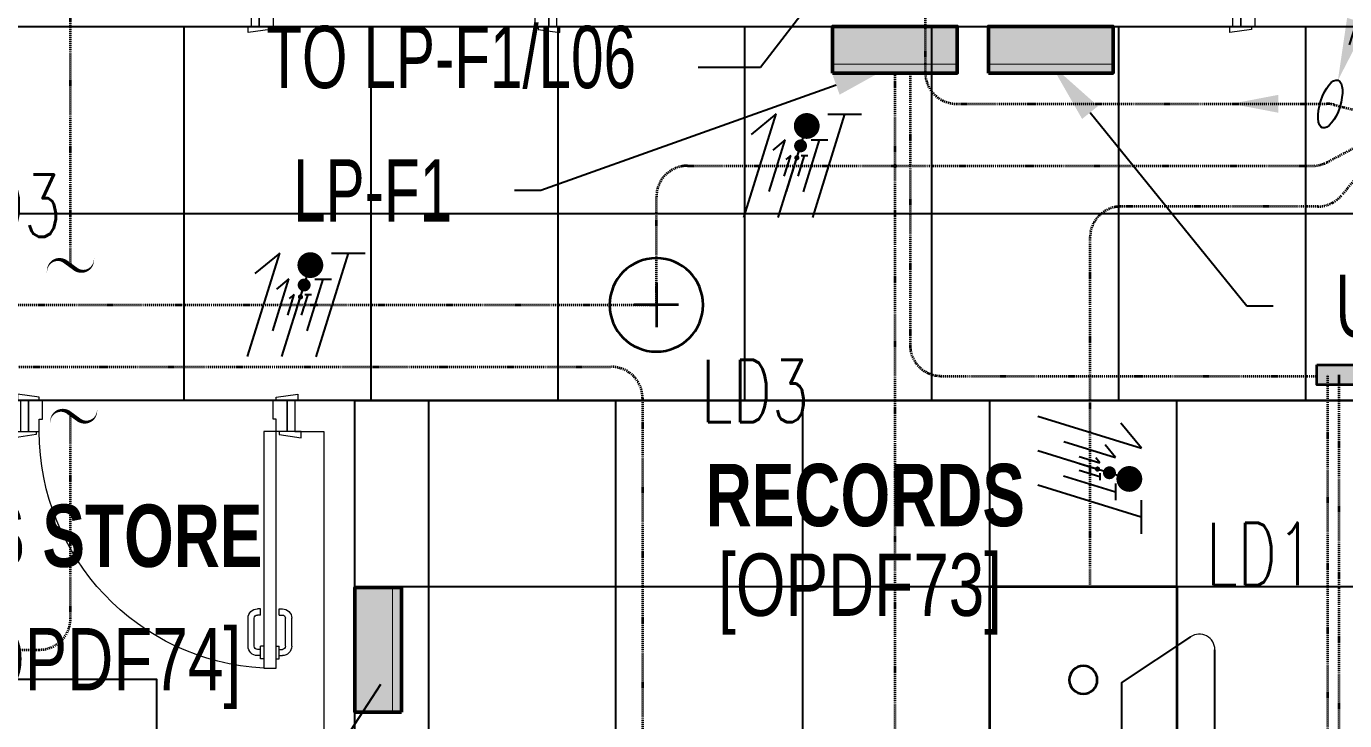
# Model space of a CAD drawing. Extents: x -12260 to 57327, y -29287 to 19916.
# Drawn here: x 3344 to 7575, y 1659 to 3887 of the extents above; entities that cross this region are included whole.
import ezdxf
from ezdxf import colors
from ezdxf.entities.mleader import LeaderData, LeaderLine
from ezdxf.enums import TextEntityAlignment as Align
from ezdxf.math import Vec2, Vec3

# ---------------------------------------------------------------- set-up
doc = ezdxf.new("R2010")
doc.units = 0
doc.header["$LTSCALE"] = 0.25
doc.linetypes.add('DASHDOT', pattern=[25.4, 12.7, -6.35, 0, -6.35])
for name, color, linetype, lineweight in [('01-First Floor$0$72_EGR_BASE_TEXT', 252, 'Continuous', 5), ('01-First Floor$0$LOADING', 253, 'Continuous', 5), ('01-First Floor$0$Walls', 251, 'Continuous', 5), ('01-First Floor$0$Wooden Joinery', 251, 'Continuous', 5), ('E-LITE-CIRC-NUMB', 6, 'Continuous', 25), ('E-LITE-CLNG', 150, 'Continuous', 35), ('E-LITE-CLNG @ 100', 150, 'Continuous', 35), ('E-LITE-CLNG-CNDT', 6, 'DASHDOT', 35), ('E-LITE-CLNG-CNDT @ 100', 6, 'DASHDOT', 35), ('E-LITE-CTRL', 6, 'Continuous', 25), ('E-LITE-IDEN', 6, 'Continuous', 25), ('E-LITE-TEXT', 6, 'Continuous', 25), ('E-POWR-PANL', 1, 'Continuous', 50), ('E-POWR-TEXT', 6, 'Continuous', 25), ('E-POWR-WIRE', 6, 'Continuous', 25), ('E-POWR-WIRE @ 100', 6, 'Continuous', 25), ('E-POWR-WIRE @ 20', 6, 'Continuous', 25), ('E-POWR-WIRE @ 50', 6, 'Continuous', 25)]:
    doc.layers.add(name, color=color, linetype=linetype, lineweight=lineweight)
doc.layers.add('01-First Floor$0$FALSE CEILING', color=251, linetype='Continuous')
doc.layers.add('E-LIGHTING CONDUIT', color=6, linetype='Continuous')
doc.styles.add('01-First Floor$0$X3G_ENTITY_9EC9', font='swisscl.ttf', dxfattribs={"height": 0.2})
doc.styles.add('01-First Floor$0$X3G_ENTITY_9F38', font='swisscl.ttf', dxfattribs={"height": 0.2})
doc.styles.add('DC_Arial', font='arial.ttf', dxfattribs={"width": 0.7})
doc.styles.add('DC_Elc_Romans', font='elc_romans.shx', dxfattribs={"width": 0.7})
doc.styles.add('DC_SIMPLEX', font='SIMPLEX.shx', dxfattribs={"width": 0.7})

# ---------------------------------------------------------------- blocks, each defined once
blk = doc.blocks.new('01-First Floor$0$A$C72370EFE')
at = {"layer": '01-First Floor$0$Wooden Joinery'}
for p, q in [((-0.01, -0.04), (-0.02, -0.04)), ((-0.01, -0.03), (-0.01, -0.07)), ((0, -0.03), (-0.01, -0.03)), ((0.04, -0.03), (0.05, -0.03)), ((0.05, -0.03), (0.05, -0.07)), ((0.05, -0.04), (0.06, -0.04)), ((-0.05, -0.07), (-0.05, -0.16)), ((-0.03, -0.07), (-0.03, -0.16)), ((-0.01, -0.06), (-0.02, -0.06)), ((0, -0.07), (-0.01, -0.07)), ((0.04, -0.07), (0.05, -0.07)), ((0.05, -0.06), (0.06, -0.06)), ((0.07, -0.07), (0.07, -0.16)), ((0.09, -0.07), (0.09, -0.16)), ((-0.01, -0.17), (-0.02, -0.17)), ((-0.01, -0.19), (-0.02, -0.19)), ((-0.01, -0.17), (-0.01, -0.19)), ((0.05, -0.17), (0.06, -0.17)), ((0.05, -0.17), (0.05, -0.19)), ((0.05, -0.19), (0.06, -0.19))]:
    blk.add_line(p, q, dxfattribs=at)
for centre, radius, start, end in [((-0.02, -0.07), 0.03, 90, 180), ((0.06, -0.07), 0.03, 0, 90), ((-0.02, -0.07), 0.01, 90, 180), ((0.06, -0.07), 0.01, 0, 90), ((-0.02, -0.16), 0.03, 180, 270), ((-0.02, -0.16), 0.01, 180, 270), ((0.06, -0.16), 0.01, 270, 0), ((0.06, -0.16), 0.03, 270, 0)]:
    blk.add_arc(centre, radius, start, end, dxfattribs=at)
blk = doc.blocks.new('01-First Floor$0$A$C5DAD61B4')
at = {"layer": '01-First Floor$0$Wooden Joinery'}
for points in [[(80, 959.1), (80, 969.1), (10, 979.1), (10, 959.1)], [(940, 959.1), (940, 969.1), (1010, 979.1), (1010, 959.1)], [(70, 859.1), (70, 849.1), (0, 839.1), (0, 859.1)], [(120, 859.1), (120, 0), (80, 0), (80, 859.1)], [(950, 859.1), (950, 849.1), (1020, 839.1), (1020, 859.1)]]:
    blk.add_lwpolyline(points, close=True, dxfattribs=at)
for points in [[(45, 859.1), (45, 959.1), (20, 959.1), (20, 859.1), (45, 859.1)], [(45, 859.1), (80, 859.1), (80, 899.1), (90, 899.1), (90, 959.1), (45, 959.1), (45, 859.1)], [(975, 859.1), (940, 859.1), (940, 899.1), (930, 899.1), (930, 959.1), (975, 959.1), (975, 859.1)], [(975, 859.1), (975, 959.1), (1000, 959.1), (1000, 859.1), (975, 859.1)]]:
    blk.add_lwpolyline(points, dxfattribs=at)
blk.add_arc((80, 859.1), 860, 272.666, 0, dxfattribs=at)
at = {"layer": '01-First Floor$0$Wooden Joinery', "xscale": 999.9999999998854, "yscale": 999.9999999998854, "zscale": 999.9999999998854, "rotation": 180}
blk.add_blockref('01-First Floor$0$A$C72370EFE', (120, 0), dxfattribs=at)
blk = doc.blocks.new('01-First Floor$0$A$C5FCA3E6B')
at = {"layer": '01-First Floor$0$Wooden Joinery'}
for points in [[(80, 858.9), (80, 868.9), (10, 878.9), (10, 858.9)], [(840, 858.9), (840, 868.9), (910, 878.9), (910, 858.9)], [(70, 758.9), (70, 748.9), (0, 738.9), (0, 758.9)], [(120, 758.9), (120, 0), (80, 0), (80, 758.9)], [(850, 758.9), (850, 748.9), (920, 738.9), (920, 758.9)]]:
    blk.add_lwpolyline(points, close=True, dxfattribs=at)
for points in [[(45, 758.9), (45, 858.9), (20, 858.9), (20, 758.9), (45, 758.9)], [(45, 758.9), (80, 758.9), (80, 798.9), (90, 798.9), (90, 858.9), (45, 858.9), (45, 758.9)], [(875, 758.9), (840, 758.9), (840, 798.9), (830, 798.9), (830, 858.9), (875, 858.9), (875, 758.9)], [(875, 758.9), (875, 858.9), (900, 858.9), (900, 758.9), (875, 758.9)]]:
    blk.add_lwpolyline(points, dxfattribs=at)
blk.add_arc((80, 758.9), 760, 273.0171, 0, dxfattribs=at)
at = {"layer": '01-First Floor$0$Wooden Joinery', "xscale": 999.9999999998854, "yscale": 999.9999999998854, "zscale": 999.9999999998854, "rotation": 180}
blk.add_blockref('01-First Floor$0$A$C72370EFE', (120, 0), dxfattribs=at)
blk = doc.blocks.new('01-First Floor')
at = {"layer": '01-First Floor$0$FALSE CEILING', "linetype": 'Continuous'}
for p, q in [((3850.4, 2686.9), (3850.4, 3886.9)), ((4450.4, 2686.9), (4450.4, 3886.9)), ((5050.4, 2686.9), (5050.4, 3886.9)), ((5650.4, 2686.9), (5650.4, 3886.9)), ((6250.4, 2686.9), (6250.4, 3886.9)), ((6850.4, 2686.9), (6850.4, 3886.9)), ((7450.4, 2686.9), (7450.4, 3886.9)), ((3250.4, 3286.9), (8296.4, 3286.9)), ((4636, -2710), (4636, 2686.9)), ((5236, -2710), (5236, 2686.9)), ((5836, -2710), (5836, 2686.9)), ((6436, -2710), (6436, 2686.9)), ((7036, -2710), (7036, 2686.9)), ((4398.4, 2090), (8296.4, 2090))]:
    blk.add_line(p, q, dxfattribs=at)
at = {"layer": '01-First Floor$0$FALSE CEILING'}
for p, q in [((6858.4, 1780.4, -0.1), (7080.7, 1928.5, -0.1)), ((7158.4, -524.2, -0.1), (7158.4, 1886.9, -0.1)), ((6858.4, 1780.4, -0.1), (6858.4, -420.2, -0.1))]:
    blk.add_line(p, q, dxfattribs=at)
blk.add_lwpolyline([(3250.4, 3886.9), (8296.4, 3886.9), (8296.4, 2686.9), (3250.4, 2686.9)], close=True, dxfattribs=at)
blk.add_lwpolyline([(1636, 1086.9), (4398.4, 1086.9), (4398.4, 2686.9), (8296.4, 2686.9), (8296.4, 260), (8296.4, -2710), (1636, -2710), (1636, 1086.9)], dxfattribs=at)
at = {"layer": '01-First Floor$0$FALSE CEILING', "elevation": -0.1}
blk.add_lwpolyline([(2662.6, 1791.7), (2662.6, 1191.7), (3762.6, 1191.7), (3762.6, 1791.7)], close=True, dxfattribs=at)
at = {"layer": '01-First Floor$0$LOADING'}
for p, q in [((6858.4, 1780.4, -0.1), (7080.7, 1928.5, -0.1)), ((7158.4, -524.2, -0.1), (7158.4, 1886.9, -0.1)), ((6858.4, 1780.4, -0.1), (6858.4, -420.2, -0.1))]:
    blk.add_line(p, q, dxfattribs=at)
at = {"layer": '01-First Floor$0$LOADING', "elevation": -0.1}
blk.add_lwpolyline([(2662.6, 1791.7), (2662.6, 1191.7), (3762.6, 1191.7), (3762.6, 1791.7)], close=True, dxfattribs=at)
at = {"layer": '01-First Floor$0$LOADING'}
blk.add_arc((7108.4, 1886.9, -0.1), 50, 0, 123.6901, dxfattribs=at)
at = {"layer": '01-First Floor$0$Walls'}
for p, q in [((4066.4, 3886.9), (4066.4, 3986.9)), ((5046.4, 3886.9), (5046.4, 3986.9)), ((4066.4, 3886.9), (3250.4, 3886.9)), ((7216.4, 3886.9), (5046.4, 3886.9)), ((4205.8, 2686.9), (4398.4, 2686.9)), ((4205.8, 2686.9), (4205.8, 2586.9)), ((4398.4, 2686.9), (4398.4, 1086.9)), ((4205.8, 2586.9), (4298.4, 2586.9)), ((4298.4, 2586.9), (4298.4, 1186.9))]:
    blk.add_line(p, q, dxfattribs=at)
at = {"layer": '01-First Floor$0$Wooden Joinery', "rotation": 180}
for p in [(5066.4, 4846), (8216.4, 4846)]:
    blk.add_blockref('01-First Floor$0$A$C5DAD61B4', p, dxfattribs=at)
at = {"layer": '01-First Floor$0$Wooden Joinery', "xscale": -1}
blk.add_blockref('01-First Floor$0$A$C5FCA3E6B', (4225.8, 1828), dxfattribs=at)
at = {"layer": '01-First Floor$0$72_EGR_BASE_TEXT', "char_height": 200, "attachment_point": 2}
for s, insert, style in [('{\\fSwis721 LtCn BT|b1|i0|c0|p34;RECORDS}', (6036.7, 2483.2, 0), '01-First Floor$0$X3G_ENTITY_9EC9'), ('{\\fSwis721 LtCn BT|b1|i0|c0|p34;SUPPLIES STORE}', (3213.5, 2352.6, 0), '01-First Floor$0$X3G_ENTITY_9EC9'), ('[OPDF73]', (6019.6, 2195.5), '01-First Floor$0$X3G_ENTITY_9F38'), ('[OPDF74]', (3577.7, 1956.5, 0), '01-First Floor$0$X3G_ENTITY_9F38')]:
    blk.add_mtext(s, dxfattribs=dict(at, insert=insert, style=style))
blk = doc.blocks.new('DC_LT-CL-Point')
for p, q in [((0, -0.711), (0, 0.711)), ((0.711, 0), (-0.711, 0))]:
    blk.add_line(p, q)
blk.add_circle((0, 0), 1.5)
at = {"layer": 'E-LITE-CIRC-NUMB', "style": 'DC_SIMPLEX', "width": 0.7, "flags": 8}
blk.add_attdef('CIRCUIT', text='', height=2, rotation=360, dxfattribs=at).set_placement((-3.364, 1.5), align=Align.RIGHT)
at = {"layer": 'E-LITE-CTRL', "style": 'DC_SIMPLEX', "width": 0.7, "flags": 8}
blk.add_attdef('CONTROL', (3.364, -3.498), '', height=2, rotation=360, dxfattribs=at)
at = {"layer": 'E-LITE-IDEN', "style": 'DC_SIMPLEX', "width": 0.7, "flags": 8}
blk.add_attdef('TYPE', (3.364, 1.5), '', height=2, rotation=360, dxfattribs=at)
blk = doc.blocks.new('DC-BDS-20170905173951-1')
h = blk.add_hatch(color=254)
h.dxf.hatch_style = 1
h.paths.add_polyline_path([(-150, 200), (-150, -200), (0, -200), (0, 200)])
blk.add_lwpolyline([(-150, 200), (-150, -200), (0, -200), (0, 200)], close=True)
at = {"const_width": 3}
blk.add_lwpolyline([(-121, 205), (-121, -205)], dxfattribs=at)
at = {"color": 6, "style": 'DC_Arial', "width": 0.65, "flags": 8}
blk.add_attdef('PANEL_NAME', text='', height=100, rotation=270, dxfattribs=at).set_placement((-60.5, 0), align=Align.MIDDLE_CENTER)
blk = doc.blocks.new('DC_Arrow-ArrowEllipse')
at = {"color": 0}
blk.add_ellipse((0, 0), major_axis=(0.4, 0), ratio=0.4, dxfattribs=at)
at = {"color": 0, "ltscale": 0.5}
blk.add_solid([(-1.4, 0.167), (-0.4, 0), (-1.4, -0.167)], dxfattribs=at)
blk = doc.blocks.new('*U17')
blk.add_hatch(color=256).paths.add_polyline_path([(0, -0.287), (1.5, 0), (0, 0.287)])
blk = doc.blocks.new('CD-CUT')
at = {"linetype": 'Continuous'}
blk.add_lwpolyline([(-30.4, 100, 0, 1.75, 0), (-13.9, 97.3, 1.75, 17.5, -0.545095), (15.4, 21.1, 17.5, 17.5, 0), (-15.4, -21.1, 17.5, 1.75, 0.545095), (13.9, -97.3, 1.75, 0, 0), (30.4, -100, 0, 0, 0)], format="xyseb", dxfattribs=at)
blk = doc.blocks.new('*U25')
blk.add_lwpolyline([(-300, 300), (-300, -300), (300, -300), (300, 300)], close=True)
blk.add_circle((0, 0), 45)
at = {"layer": 'E-LITE-CIRC-NUMB', "style": 'DC_SIMPLEX', "width": 0.7, "flags": 8}
blk.add_attdef('CIRCUIT', text='', height=200, rotation=0, dxfattribs=at).set_placement((-473.9, 300), align=Align.RIGHT)
at = {"layer": 'E-LITE-CTRL', "style": 'DC_SIMPLEX', "width": 0.7, "flags": 8}
blk.add_attdef('CONTROL', (1118.9, -935), '', height=200, rotation=360, dxfattribs=at)
at = {"layer": 'E-LITE-IDEN', "style": 'DC_SIMPLEX', "width": 0.7, "flags": 8}
blk.add_attdef('TYPE', (460.4, 457.6), '', height=200, rotation=360, dxfattribs=at)
blk = doc.blocks.new('*U40')
for p, q in [((-1.617, -1.658), (-0.587, 1.663)), ((-0.587, 1.663), (-1.389, 1.004)), ((-0.515, -1.66), (0.515, 1.66)), ((0.587, -1.663), (1.617, 1.658)), ((1.078, 1.659), (2.157, 1.657))]:
    blk.add_line(p, q)
at = {"const_width": 0.414}
blk.add_lwpolyline([(0.19, 1.278, 1), (0.604, 1.277, 1)], format="xyb", close=True, dxfattribs=at)
blk = doc.blocks.new('*U536')
at = {"layer": 'E-POWR-WIRE @ 100', "xscale": 100, "yscale": 100, "zscale": 100}
blk.add_blockref('*U40', (5808.9, 3439.6), dxfattribs=at)
at = {"layer": 'E-POWR-WIRE @ 20', "xscale": 20, "yscale": 20, "zscale": 20}
blk.add_blockref('*U40', (5808.9, 3439.6), dxfattribs=at)
at = {"layer": 'E-POWR-WIRE @ 50', "xscale": 50, "yscale": 50, "zscale": 50}
blk.add_blockref('*U40', (5808.9, 3439.6), dxfattribs=at)
blk = doc.blocks.new('*U537')
at = {"layer": 'E-POWR-WIRE @ 100', "xscale": 100, "yscale": 100, "zscale": 100}
blk.add_blockref('*U40', (4215.9, 2993.2), dxfattribs=at)
at = {"layer": 'E-POWR-WIRE @ 20', "xscale": 20, "yscale": 20, "zscale": 20}
blk.add_blockref('*U40', (4215.9, 2993.2), dxfattribs=at)
at = {"layer": 'E-POWR-WIRE @ 50', "xscale": 50, "yscale": 50, "zscale": 50}
blk.add_blockref('*U40', (4215.9, 2993.2), dxfattribs=at)
blk = doc.blocks.new('*U41')
for p, q in [((-1.658, 1.617), (1.663, 0.587)), ((1.663, 0.587), (1.004, 1.389)), ((-1.66, 0.515), (1.66, -0.515)), ((-1.663, -0.587), (1.658, -1.617)), ((1.659, -1.078), (1.657, -2.157))]:
    blk.add_line(p, q)
at = {"const_width": 0.414}
blk.add_lwpolyline([(1.278, -0.19, 1), (1.277, -0.604, 1)], format="xyb", close=True, dxfattribs=at)
blk = doc.blocks.new('*U540')
at = {"layer": 'E-POWR-WIRE @ 100', "xscale": 100, "yscale": 100, "zscale": 100}
blk.add_blockref('*U41', (6756.1, 2474.5), dxfattribs=at)
at = {"layer": 'E-POWR-WIRE @ 20', "xscale": 20, "yscale": 20, "zscale": 20}
blk.add_blockref('*U41', (6756.1, 2474.5), dxfattribs=at)
at = {"layer": 'E-POWR-WIRE @ 50', "xscale": 50, "yscale": 50, "zscale": 50}
blk.add_blockref('*U41', (6756.1, 2474.5), dxfattribs=at)

msp = doc.modelspace()

# ---------------------------------------------------------------- linework, layer by layer
at = {"layer": 'E-LITE-CLNG-CNDT'}
for points in [[(3485.8, 3119.9), (3485.8, 5136.9, -0.414214), (3585.8, 5236.9), (4248.4, 5236.9)], [(2966, 3938.1), (2966, 3093.2, 0.414214), (3066, 2993.2), (5365.9, 2993.2)], [(6180.1, 3728.1), (6180.1, 2865.1, 0.414214), (6280.1, 2765.1), (7486, 2765.1)], [(5365.9, 2993.2), (5365.9, 3339.6, -0.414214), (5465.9, 3439.6), (7471.8, 3439.6, 0.122864), (7518.8, 3451.3), (7759.3, 3579.2)], [(7759.3, 3579.2), (7565.5, 3345.2, -0.223414), (7488.5, 3309), (6857.6, 3309, 0.414214), (6757.6, 3209), (6757.6, 2090)], [(3174.7, 1886.9), (3385.8, 1886.9, 0.414214), (3485.8, 1986.9), (3485.8, 2643.5)]]:
    msp.add_lwpolyline(points, format="xyb", dxfattribs=at)
at = {"layer": 'E-LITE-CLNG-CNDT', "elevation": 0}
for points in [[(6751.8, 4886.2), (6304.1, 4886.2, 0.414214), (6229.1, 4811.2), (6229.1, 3886.9)], [(6229.1, 3886.9), (6229.1, 3738.5, 0.414214), (6329.1, 3638.5), (7516.1, 3638.5, -0.062976), (7541, 3635.3), (7759.3, 3579.2)], [(4116, -3827.2), (4116, -2462.2, -0.414214), (4216, -2362.2), (7420.4, -2362.2, 0.414214), (7520.4, -2262.2), (7520.4, 2768.9)], [(7556.6, 2768.9), (7556.6, -2298.4, -0.414214), (7456.6, -2398.4), (6136, -2398.4, 0.414214), (6036, -2498.4), (6036, -3560)]]:
    msp.add_lwpolyline(points, format="xyb", dxfattribs=at)
at = {"layer": 'E-LITE-CLNG-CNDT', "color": 1, "elevation": 0}
msp.add_lwpolyline([(2636.8, 4229.7), (2468.4, 4229.7, 0.414214), (2368.4, 4129.7), (2368.4, 2894.4, 0.414214), (2468.4, 2794.4), (5221.6, 2794.4, -0.414214), (5321.6, 2694.4), (5321.6, 131.6)], format="xyb", dxfattribs=at)
at = {"layer": 'E-LITE-CLNG-CNDT', "color": 1}
msp.add_lwpolyline([(6131.4, 3736.9), (6131.4, 81.6, -0.414214), (6031.4, -18.4), (5834.6, -18.4)], format="xyb", dxfattribs=at)
at = {"layer": 'E-LITE-CLNG-CNDT', "linetype": 'ByBlock'}
msp.add_lwpolyline([(7486, 2800.7), (8239.9, 2800.7), (8239.9, 2736.8), (7486, 2736.8)], close=True, dxfattribs=at)
at = {"layer": 'E-LITE-CLNG-CNDT'}
msp.add_solid([(7486, 2800.7), (7486, 2736.8), (8239.9, 2800.7), (8239.9, 2736.8)], dxfattribs=at)

# ---------------------------------------------------------------- block references
at = {"layer": 'E-LIGHTING CONDUIT', "xscale": 0.762, "yscale": 0.762, "zscale": 0.762, "rotation": 270}
for p in [(3485.8, 3119.9), (3496.1, 2636.1)]:
    msp.add_blockref('CD-CUT', p, dxfattribs=at)
at = {"layer": 'E-LITE-CLNG'}
ref = msp.add_blockref('*U25', (6736, 1790), dxfattribs=dict(at, xscale=-1))
ref.add_attrib('TYPE', 'LD1', (7129.5, 2094.5), dxfattribs={"layer": 'E-LITE-IDEN', "height": 200, "rotation": 0, "style": 'DC_SIMPLEX', "width": 0.7, "flags": 8})
at = {"layer": 'E-LITE-CLNG @ 100'}
ref = msp.add_blockref('DC_LT-CL-Point', (2966, 3587.6), dxfattribs=dict(at, xscale=-100, yscale=100, zscale=100, rotation=180))
ref.add_attrib('TYPE', 'LD3', (3108.6, 3211.4), dxfattribs={"layer": 'E-LITE-IDEN', "height": 200, "rotation": 0, "style": 'DC_SIMPLEX', "width": 0.7, "flags": 8})
ref = msp.add_blockref('DC_LT-CL-Point', (5365.9, 2993.2), dxfattribs=dict(at, xscale=-100, yscale=100, zscale=100, rotation=180))
ref.add_attrib('TYPE', 'LD3', (5508.5, 2617), dxfattribs={"layer": 'E-LITE-IDEN', "height": 200, "rotation": 0, "style": 'DC_SIMPLEX', "width": 0.7, "flags": 8})
at = {"layer": 'E-LITE-CLNG-CNDT'}
msp.add_blockref('01-First Floor', (0, 0), dxfattribs=at)
at = {"layer": 'E-LITE-CLNG-CNDT @ 100', "xscale": 100, "yscale": 100, "zscale": 100, "rotation": 180}
msp.add_blockref('*U17', (7361.8, 3638.5, 0), dxfattribs=at)
at = {"layer": 'E-POWR-PANL'}
for p, rotation in [((6131.4, 3886.9), 90), ((6631.8, 3886.9), 90), ((4398.4, 1886.9), 180)]:
    msp.add_blockref('DC-BDS-20170905173951-1', p, dxfattribs=dict(at, rotation=rotation))
at = {"layer": 'E-POWR-WIRE'}
for name in ['*U536', '*U537', '*U540']:
    msp.add_blockref(name, (0, 0), dxfattribs=at)

# ---------------------------------------------------------------- leaders
at = {"layer": 'E-LITE-TEXT'}
ml = msp.add_multileader_mtext('Standard', dxfattribs=at)
ml.set_content('TO LP-F1/L01', color=256, style='DC_Elc_Romans')
ml.set_leader_properties(color=45)
ml.set_arrow_properties(name='DC_Arrow-ArrowEllipse')
ml.build(insert=Vec2(0, 0))
ml.multileader.update_dxf_attribs({"dogleg_length": 2, "arrow_head_size": 200, "scale": 100})
ctx = ml.context
ctx.base_point, ctx.scale, ctx.char_height, ctx.arrow_head_size, ctx.landing_gap_size, ctx.plane_origin = Vec3(8272, 5324.9, 0), 100, 200, 200, 200, Vec3(-337.2, 6183.9, 0)
notes = []
notes.append((ctx, [(0, (1, 1, 0), (8072, 5324.9, 0), (1, 0), 200, [(0, [(7528.7, 3637.7, 0)], 0, [])])]))
ctx.mtext.insert, ctx.mtext.flow_direction = Vec3(8472, 5458.2, 0), 5
ml = msp.add_multileader_mtext('Standard', dxfattribs=at)
ml.set_content('TO LP-F1/L06', color=256, style='DC_Elc_Romans')
ml.set_leader_properties(color=45)
ml.set_arrow_properties(name='DC_Arrow-ArrowEllipse')
ml.build(insert=Vec2(0, 0))
ml.multileader.update_dxf_attribs({"dogleg_length": 2, "arrow_head_size": 200, "scale": 100})
ctx = ml.context
ctx.base_point, ctx.scale, ctx.char_height, ctx.arrow_head_size, ctx.landing_gap_size, ctx.plane_origin = Vec3(3574, 3755.3, 0), 100, 200, 200, 200, Vec3(-1792.4, 6599.7, 0)
ctx.text_align_type = 2
notes.append((ctx, [(1, (1, 1, 0), (5700.6, 3755.3, 0), (-1, 0), 200, [(0, [(6229.1, 4442.7, 0)], 0, [])])]))
ctx.mtext.insert, ctx.mtext.alignment, ctx.mtext.flow_direction = Vec3(5300.6, 3888.7, 0), 3, 5
at = {"layer": 'E-POWR-TEXT'}
ml = msp.add_multileader_mtext('Standard', dxfattribs=at)
ml.set_content('LP-F1', color=256, style='DC_Elc_Romans')
ml.set_leader_properties(color=45)
ml.build(insert=Vec2(0, 0))
ml.multileader.update_dxf_attribs({"dogleg_length": 2, "arrow_head_size": 200, "scale": 100})
ctx = ml.context
ctx.base_point, ctx.scale, ctx.char_height, ctx.arrow_head_size, ctx.landing_gap_size, ctx.plane_origin = Vec3(3930.5, 3360.5), 100, 200, 200, 200, Vec3(4193.8, 4677.1)
ctx.text_align_type = 2
notes.append((ctx, [(1, (1, 1, 0), (4995.2, 3360.5), (-1, 0), 84.7, [(0, [(6131.4, 3765.9)], 0, [])])]))
ctx.mtext.insert, ctx.mtext.alignment, ctx.mtext.flow_direction = Vec3(4710.5, 3460.5), 3, 5
ml = msp.add_multileader_mtext('Standard', dxfattribs=at)
ml.set_content('UPP-F1', color=256, style='DC_Elc_Romans')
ml.set_leader_properties(color=45)
ml.build(insert=Vec2(0, 0))
ml.multileader.update_dxf_attribs({"dogleg_length": 2, "arrow_head_size": 200, "scale": 100})
ctx = ml.context
ctx.base_point, ctx.scale, ctx.char_height, ctx.arrow_head_size, ctx.landing_gap_size, ctx.plane_origin = Vec3(7345.6, 2990.2), 100, 200, 200, 200, Vec3(4193.8, 4024.6)
notes.append((ctx, [(0, (1, 1, 0), (7260.9, 2990.2), (1, 0), 84.7, [(0, [(6631.8, 3765.9)], 0, [])])]))
ctx.mtext.insert, ctx.mtext.flow_direction = Vec3(7545.6, 3090.2), 5
ml = msp.add_multileader_mtext('Standard', dxfattribs=at)
ml.set_content('LCP-GF\\PLIGHTING CONTROL PANEL', color=256, style='DC_Elc_Romans')
ml.set_leader_properties(color=45)
ml.build(insert=Vec2(0, 0))
ml.multileader.update_dxf_attribs({"dogleg_length": 2, "arrow_head_size": 125, "scale": 100})
ctx = ml.context
ctx.base_point, ctx.scale, ctx.char_height, ctx.arrow_head_size, ctx.landing_gap_size, ctx.plane_origin = Vec3(828, 1146.9), 100, 200, 125, 200, Vec3(4685.2, 1543)
ctx.text_align_type = 2
notes.append((ctx, [(1, (1, 1, 0), (4072.7, 1146.9), (-1, 0), 84.7, [(0, [(4548.4, 1880.6)], 0, [])])]))
ctx.mtext.insert, ctx.mtext.alignment, ctx.mtext.flow_direction = Vec3(3788, 1246.9), 3, 5
for ctx, leaders in notes:
    for number, flags, end, landing, length, lines in leaders:
        leader = LeaderData()
        leader.index, (leader.has_last_leader_line, leader.has_dogleg_vector, leader.attachment_direction) = number, flags
        leader.last_leader_point, leader.dogleg_vector, leader.dogleg_length = Vec3(end), Vec3(landing), length
        for number, points, colour, breaks in lines:
            line = LeaderLine()
            line.index, line.vertices, line.color, line.breaks = number, Vec3.list(points), colors.encode_raw_color(colour), breaks
            leader.lines.append(line)
        ctx.leaders.append(leader)

doc.saveas('drawing.dxf')
